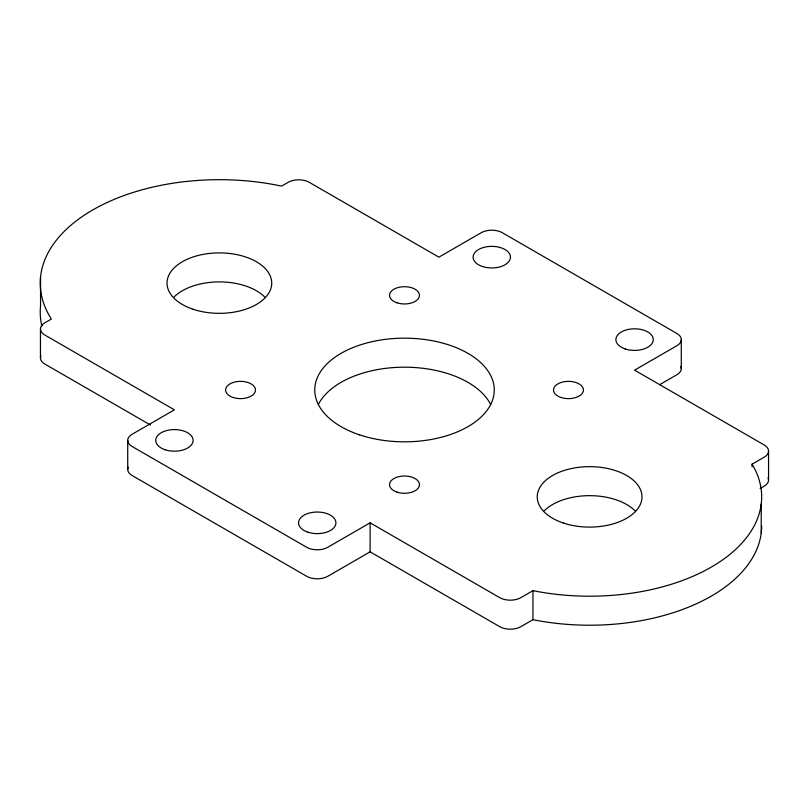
<?xml version="1.0" encoding="UTF-8"?>
<svg xmlns="http://www.w3.org/2000/svg" width="809" height="809" viewBox="0 0 809 809"><rect width="100%" height="100%" fill="white"/><g stroke="black" fill="none" stroke-linecap="round" stroke-linejoin="round"><path stroke-width="1.21" d="M370.118 522.826L327.807 547.258A14.956 8.636 0 0 1 306.651 547.258L132.1 446.487A14.956 8.636 0 0 1 132.1 434.271L174.42 409.839L44.829 335.027A14.956 8.636 0 0 1 44.829 322.811L51.382 319.029A179.153 103.431 0 0 1 92.701 209.976A179.153 103.431 0 0 1 281.593 186.121L288.135 182.338A14.956 8.636 0 0 1 309.291 182.338L438.882 257.161L481.193 232.729A14.956 8.636 0 0 1 502.349 232.729L676.9 333.5A14.956 8.636 0 0 1 676.9 345.716L634.58 370.148L764.171 444.96A14.956 8.636 0 0 1 764.171 457.176L752.067 464.164A172.044 99.325 0 0 1 711.273 567.109A172.044 99.325 0 0 1 532.959 590.661L520.865 597.649A14.956 8.636 0 0 1 499.709 597.649L370.118 522.826L370.118 551.839L499.709 626.662A14.956 8.636 0 0 0 520.865 626.662L532.959 619.674A172.044 99.325 0 0 0 761.663 525.901M370.118 551.839L327.807 576.271A14.956 8.636 0 0 1 306.651 576.271L132.1 475.5A14.956 8.636 0 0 1 128.237 467.157M659.537 384.75L676.9 374.729A14.956 8.636 0 0 0 680.763 366.386M760.136 488.515L764.171 486.189A14.956 8.636 0 0 0 768.044 477.846M150.464 425.018L44.829 364.04A14.956 8.636 0 0 1 40.956 355.697M768.55 451.068L768.55 480.081M761.218 504.027L761.218 533.03M752.067 464.164L752.067 466.682M681.279 339.608L681.279 368.621M532.959 590.661L532.959 619.674M127.721 440.379L127.721 469.392M40.551 276.921L40.551 305.933A179.153 103.431 0 0 0 41.866 326.078M40.45 328.919L40.45 357.932M174.026 297.014A52.363 30.226 0 0 1 264.725 297.014M544.275 510.772A52.363 30.226 0 0 1 634.974 510.772M318.281 404.601A89.759 51.827 0 0 1 404.5 367.185A89.759 51.827 0 0 1 490.719 404.601M482.427 266.505A18.698 10.8 0 0 0 510.469 257.161A18.698 10.8 0 0 0 482.427 247.807A18.698 10.8 0 0 0 482.427 266.505M193.199 309.291A52.363 30.226 0 0 0 271.733 283.12A52.363 30.226 0 0 0 193.199 256.938A52.363 30.226 0 0 0 193.199 309.291M397.017 302.809A14.956 8.636 0 0 0 419.456 295.325A14.956 8.636 0 0 0 397.017 287.852A14.956 8.636 0 0 0 397.017 302.809M233.053 397.472A14.956 8.636 0 0 0 255.492 389.999A14.956 8.636 0 0 0 233.053 382.515A14.956 8.636 0 0 0 233.053 397.472M563.438 523.059A52.363 30.226 0 0 0 641.982 496.878A52.363 30.226 0 0 0 563.438 470.696A52.363 30.226 0 0 0 563.438 523.059M560.991 397.472A14.956 8.636 0 0 0 583.431 389.999A14.956 8.636 0 0 0 560.991 382.515A14.956 8.636 0 0 0 560.991 397.472M307.875 532.18A18.698 10.8 0 0 0 335.927 522.826A18.698 10.8 0 0 0 307.875 513.482A18.698 10.8 0 0 0 307.875 532.18M165.066 449.733A18.698 10.8 0 0 0 193.118 440.379A18.698 10.8 0 0 0 165.066 431.035A18.698 10.8 0 0 0 165.066 449.733M359.621 434.878A89.759 51.827 0 0 0 494.259 389.999A89.759 51.827 0 0 0 359.621 345.119A89.759 51.827 0 0 0 359.621 434.878M397.017 492.135A14.956 8.636 0 0 0 419.456 484.662A14.956 8.636 0 0 0 397.017 477.179A14.956 8.636 0 0 0 397.017 492.135M625.236 348.962A18.698 10.8 0 0 0 653.278 339.608A18.698 10.8 0 0 0 625.236 330.254A18.698 10.8 0 0 0 625.236 348.962"/></g></svg>
